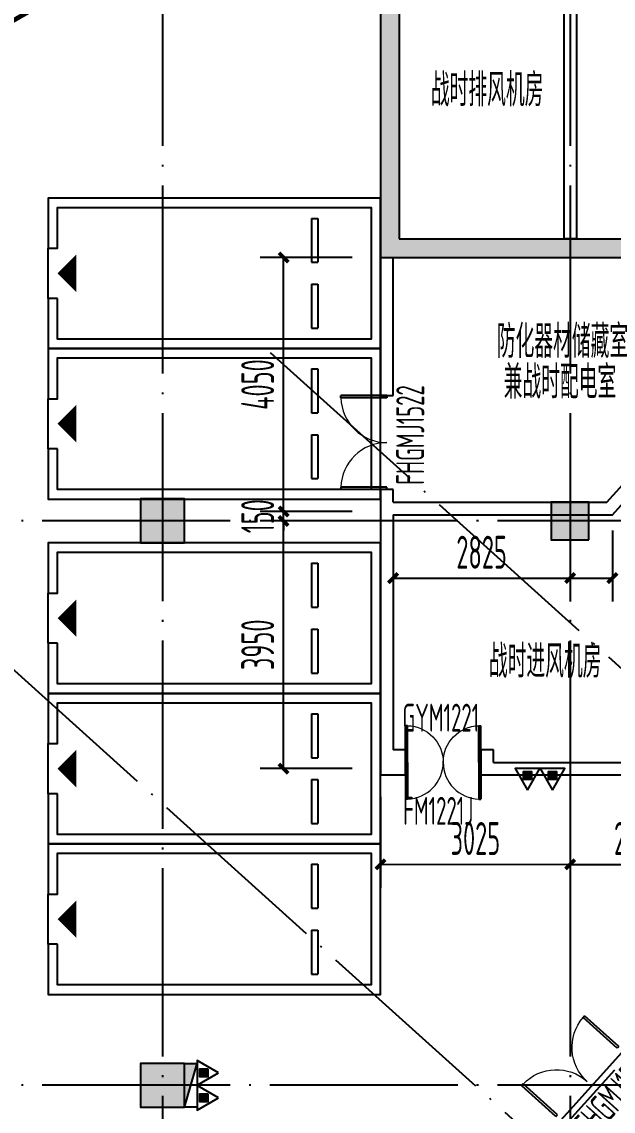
# Model space of a CAD drawing. Extents: x -473190 to 2138458, y -81875 to 2633646.
# Drawn here: x 68907 to 78339, y 47148 to 64521 of the extents above; entities that cross this region are included whole.
import ezdxf

# ---------------------------------------------------------------- set-up
doc = ezdxf.new("R2010")
doc.units = 0
doc.header["$LTSCALE"] = 1000
doc.linetypes.add('DASH', pattern=[0.35, 0.25, -0.1])
doc.linetypes.add('DOTE', pattern=[2.42, 2, -0.2, 0.02, -0.2])
for name, color, linetype in [('00-停车位', 67, 'Continuous'), ('A-COLUMN', 2, 'Continuous'), ('A-PUB_HATCH', 8, 'Continuous'), ('A-WALL', 2, 'Continuous'), ('DOOR_FIRE', 4, 'Continuous'), ('DOOR_FIRE_TEXT', 7, 'Continuous'), ('DOTE', 1, 'DOTE'), ('PUB_DIM', 3, 'Continuous'), ('PUB_HATCH', 8, 'Continuous'), ('RF-M', 4, 'Continuous'), ('RF-MBH', 11, 'Continuous'), ('RF-QT', 30, 'Continuous'), ('W-EQUIP_消火栓', 7, 'Continuous'), ('W-EQUIP_灭火器', 7, 'Continuous'), ('索引线', 252, 'Continuous'), ('雨棚投影', 147, 'Continuous')]:
    doc.layers.add(name, color=color, linetype=linetype)
doc.layers.add('RF-WZ', color=110, linetype='Continuous', lineweight=0)
doc.styles.add('8B2_02', font='tssdeng.shx', dxfattribs={"width": 0.6, "bigfont": 'TSSDCHN.shx'})
doc.styles.add('_TCH_DIM_T3', font='tssdeng.shx', dxfattribs={"width": 0.564706, "bigfont": '@@@tssdchn.shx'})
doc.styles.add('_TCH_WINDOW', font='tssdeng.shx', dxfattribs={"width": 0.8, "height": 3.5, "bigfont": 'tssdchn.shx'})
doc.dimstyles.new('_TCH_ARCH&&150', dxfattribs={"dimtxt": 525, "dimasz": 150, "dimexe": 375, "dimexo": 450, "dimgap": 150, "dimtad": 1, "dimdec": 0, "dimzin": 0, "dimdsep": 46, "dimtxsty": '_TCH_DIM_T3', "dimblk": 'ARCHTICK', "dimcen": 0.09, "dimclrt": 7, "dimazin": 2, "dimtfac": 1, "dimtdec": 0, "dimtix": 1, "dimtmove": 2, "dimatfit": 3, "dimfxl": 0, "dimtolj": 1, "dimtzin": 0, "dimarcsym": 0})

# ---------------------------------------------------------------- blocks, each defined once
blk = doc.blocks.new('车位2400x5300')
at = {"layer": '00-停车位', "color": 251}
for p, q in [((-875, -1000), (-175, -1000)), ((-875, -1100), (-875, -1000)), ((-175, -1100), (-175, -1000)), ((175, -1000), (875, -1000)), ((175, -1100), (175, -1000)), ((875, -1100), (875, -1000)), ((-875, -1100), (-175, -1100)), ((175, -1100), (875, -1100)), ((400, -5300), (-400, -5300))]:
    blk.add_line(p, q, dxfattribs=at)
blk.add_lwpolyline([(400, -5150), (400, -5300), (1200, -5300), (1200, 0), (-1200, 0), (-1200, -5300), (-400, -5300), (-400, -5150), (-1050, -5150), (-1050, -150), (1050, -150), (1050, -5150), (400, -5150)], dxfattribs=at)
blk.add_lwpolyline([(0, -5150, 0, 600, 0), (0, -4850, 600, 600, 0)], format="xyseb", dxfattribs=at)
blk = doc.blocks.new('A$C4F5A101F')
at = {"layer": 'DOTE', "color": 16, "linetype": 'DOTE', "ltscale": 1.5}
for p, q in [((-131489.7, 16373.7), (-131489.7, -213765.2)), ((-124989.7, 16373.7), (-124989.7, -213765.2))]:
    blk.add_line(p, q, dxfattribs=at)
at = {"layer": 'DOTE', "color": 127, "linetype": 'DOTE', "ltscale": 1.5}
for p, q in [((-204013.3, -198812), (-71274.2, -51390.3)), ((-129775.9, -98818.4), (-106136.8, -120103.2)), ((-39660.8, -101507.4), (-168489.7, -101507.4)), ((-134125.3, -103648.8), (-110486.1, -124933.6)), ((-39660.8, -110507.4), (-168489.7, -110507.4))]:
    blk.add_line(p, q, dxfattribs=at)
blk = doc.blocks.new('$TwtSys$00000434')
for p, q in [((-0.5, 0.5), (-0.5, -0.5)), ((-0.5, -0.5), (0.5, 0.5)), ((0.5, 0.5), (-0.5, 0.5)), ((0.5, -0.5), (0.5, 0.5)), ((-0.5, -0.5), (0.5, -0.5))]:
    blk.add_line(p, q)
blk.add_solid([(0.5, -0.5), (0.5, 0.5), (-0.5, -0.5)])
blk = doc.blocks.new('$TwtSys$00000546')
h = blk.add_hatch()
h.set_pattern_fill('ANSI31', color=256, scale=200, style=0)
h.set_pattern_definition([(45, (-38543.802, -6670.83), (-17.67767, 17.67767), [])])
h.paths.add_polyline_path([(-65, 174), (65, 174), (65, 44), (-65, 44)])
for points in [[(0, 344), (-198, 0), (198, 0)], [(-65, 174), (65, 174), (65, 44), (-65, 44)]]:
    blk.add_lwpolyline(points, close=True)
blk = doc.blocks.new('$DorLib2D$00000002')
for p, q in [((-0.5, 0), (-0.5, 0.4875)), ((-0.475, 0.4875), (-0.5, 0.4875)), ((-0.475, 0), (-0.475, 0.4875)), ((0.475, 0), (0.475, 0.4875)), ((0.475, 0.4875), (0.5, 0.4875)), ((0.5, 0), (0.5, 0.4875)), ((-0.5, 0), (-0.475, 0)), ((0.5, 0), (0.475, 0))]:
    blk.add_line(p, q)
at = {"lineweight": 13}
for centre, start, end in [((-0.4875, 0), 0, 88.53072), ((0.4875, 0), 91.46928, 180)]:
    blk.add_arc(centre, 0.4875, start, end, dxfattribs=at)
blk = doc.blocks.new('$DorLib2D$00000207')
at = {"color": 0}
for p, q in [((-0.5, 0.0313), (-0.067, 0.2813)), ((0.5, 0.0313), (0.067, 0.2813))]:
    blk.add_line(p, q, dxfattribs=at)
at = {"color": 0, "const_width": 0.0125}
for points in [[(-0.5125, 0.0529), (-0.0795, 0.3029)], [(0.5125, 0.0529), (0.0795, 0.3029)]]:
    blk.add_lwpolyline(points, dxfattribs=at)
blk = doc.blocks.new('_ArchTick')
at = {"color": 0, "linetype": 'ByBlock', "const_width": 0.4}
blk.add_lwpolyline([(-0.5, -0.5), (0.5, 0.5)], dxfattribs=at)
blk = doc.blocks.new('*D5640')
at = {"layer": 'Defpoints', "color": 0, "transparency": 16777216}
for p in [(486223, -765710), (489248, -765711), (489248, -767237)]:
    blk.add_point(p, dxfattribs=at)
at = {"layer": 'PUB_DIM', "color": 0, "lineweight": -2, "transparency": 16777216}
for p, q in [((486223, -766160), (486223, -767611)), ((489248, -766161), (489248, -767612)), ((486223, -767236), (489248, -767237))]:
    blk.add_line(p, q, dxfattribs=at)
at = {"layer": 'PUB_DIM', "color": 0, "lineweight": -2, "transparency": 16777216, "xscale": 150, "yscale": 150, "zscale": 150}
for p, rotation in [((486223, -767236), 179.9927049924861), ((489248, -767237), 359.9927049924862)]:
    blk.add_blockref('_ArchTick', p, dxfattribs=dict(at, rotation=rotation))
at = {"layer": 'PUB_DIM', "color": 7, "transparency": 16777216, "insert": (487736, -766824), "char_height": 525, "attachment_point": 5, "rotation": 359.9927, "style": '_TCH_DIM_T3'}
blk.add_mtext('\\A1;3025', dxfattribs=at)
blk = doc.blocks.new('*D5641')
at = {"layer": 'Defpoints', "color": 0, "transparency": 16777216}
for p in [(489248, -765711), (491388, -765711), (491388, -767237)]:
    blk.add_point(p, dxfattribs=at)
at = {"layer": 'PUB_DIM', "color": 0, "lineweight": -2, "transparency": 16777216}
for p, q in [((489248, -766161), (489248, -767612)), ((491388, -766161), (491387, -767612)), ((489248, -767237), (491388, -767237))]:
    blk.add_line(p, q, dxfattribs=at)
at = {"layer": 'PUB_DIM', "color": 0, "lineweight": -2, "transparency": 16777216, "xscale": 150, "yscale": 150, "zscale": 150}
for p, rotation in [((489248, -767237), 179.9927049924842), ((491388, -767237), 359.9927049924843)]:
    blk.add_blockref('_ArchTick', p, dxfattribs=dict(at, rotation=rotation))
at = {"layer": 'PUB_DIM', "color": 7, "transparency": 16777216, "insert": (490318, -766824), "char_height": 525, "attachment_point": 5, "rotation": 359.9927, "style": '_TCH_DIM_T3'}
blk.add_mtext('\\A1;2140', dxfattribs=at)
blk = doc.blocks.new('_FZH')
blk.add_lwpolyline([(-0.5, -0.5), (0.5, -0.5), (0.5, 0.5), (-0.5, 0.5)], close=True)
at = {"layer": 'PUB_HATCH'}
blk.add_solid([(-0.5, -0.5), (0.5, -0.5), (-0.5, 0.5), (0.5, 0.5)], dxfattribs=at)
blk = doc.blocks.new('zzzzzzzzzzzzzzzz')
at = {"layer": 'A-COLUMN'}
for p, xscale, yscale, zscale, rotation in [((53241, -273510), 700, 700, 700, 90), ((59741, -273510), 600, 600, 600, 90), ((53241, -282510), 699.9999999993597, 699.9999999993597, 699.9999999993597, 89.9999999999726)]:
    blk.add_blockref('_FZH', p, dxfattribs=dict(at, xscale=xscale, yscale=yscale, zscale=zscale, rotation=rotation))
blk = doc.blocks.new('*D2936')
at = {"layer": 'Defpoints', "color": 0, "transparency": 16777216}
for p in [(74827, 56861), (77652, 56861), (77652, 55650)]:
    blk.add_point(p, dxfattribs=at)
at = {"layer": 'PUB_DIM', "color": 0, "lineweight": -2, "transparency": 16777216}
for p, q in [((74827, 56411), (74827, 55275)), ((77652, 56411), (77652, 55275)), ((74827, 55650), (77652, 55650))]:
    blk.add_line(p, q, dxfattribs=at)
at = {"layer": 'PUB_DIM', "color": 0, "lineweight": -2, "transparency": 16777216, "xscale": 150, "yscale": 150, "zscale": 150, "rotation": 180}
blk.add_blockref('_ArchTick', (74827, 55650), dxfattribs=at)
at = {"layer": 'PUB_DIM', "color": 0, "lineweight": -2, "transparency": 16777216, "xscale": 150, "yscale": 150, "zscale": 150}
blk.add_blockref('_ArchTick', (77652, 55650), dxfattribs=at)
at = {"layer": 'PUB_DIM', "color": 7, "transparency": 16777216, "insert": (76240, 56062), "char_height": 525, "attachment_point": 5, "style": '_TCH_DIM_T3'}
blk.add_mtext('\\A1;2825', dxfattribs=at)
blk = doc.blocks.new('*D2937')
at = {"layer": 'Defpoints', "color": 0, "transparency": 16777216}
for p in [(77652, 56861), (78326, 56861), (78326, 55650)]:
    blk.add_point(p, dxfattribs=at)
at = {"layer": 'PUB_DIM', "color": 0, "lineweight": -2, "transparency": 16777216}
for p, q in [((77652, 56411), (77652, 55275)), ((78326, 56411), (78326, 55275)), ((77652, 55650), (78326, 55650))]:
    blk.add_line(p, q, dxfattribs=at)
at = {"layer": 'PUB_DIM', "color": 0, "lineweight": -2, "transparency": 16777216, "xscale": 150, "yscale": 150, "zscale": 150, "rotation": 180}
blk.add_blockref('_ArchTick', (77652, 55650), dxfattribs=at)
at = {"layer": 'PUB_DIM', "color": 0, "lineweight": -2, "transparency": 16777216, "xscale": 150, "yscale": 150, "zscale": 150}
blk.add_blockref('_ArchTick', (78326, 55650), dxfattribs=at)
at = {"layer": 'PUB_DIM', "color": 7, "transparency": 16777216, "insert": (78881, 56062), "char_height": 525, "attachment_point": 5, "style": '_TCH_DIM_T3'}
blk.add_mtext('\\A1;673', dxfattribs=at)
blk = doc.blocks.new('*D2938')
at = {"layer": 'Defpoints', "color": 0, "transparency": 16777216}
for p in [(73082, 60761), (74627, 60761), (74627, 56711)]:
    blk.add_point(p, dxfattribs=at)
at = {"layer": 'PUB_DIM', "color": 0, "lineweight": -2, "transparency": 16777216}
for p, q in [((74177, 60761), (72707, 60761)), ((73082, 56711), (73082, 60761)), ((74177, 56711), (72707, 56711))]:
    blk.add_line(p, q, dxfattribs=at)
at = {"layer": 'PUB_DIM', "color": 0, "lineweight": -2, "transparency": 16777216, "xscale": 150, "yscale": 150, "zscale": 150}
for p, rotation in [((73082, 60761), 90), ((73082, 56711), 270)]:
    blk.add_blockref('_ArchTick', p, dxfattribs=dict(at, rotation=rotation))
at = {"layer": 'PUB_DIM', "color": 7, "transparency": 16777216, "insert": (72669, 58736), "char_height": 525, "attachment_point": 5, "rotation": 90, "style": '_TCH_DIM_T3'}
blk.add_mtext('\\A1;4050', dxfattribs=at)
blk = doc.blocks.new('*D2939')
at = {"layer": 'Defpoints', "color": 0, "transparency": 16777216}
for p in [(73082, 56711), (74627, 56711), (74627, 56561)]:
    blk.add_point(p, dxfattribs=at)
at = {"layer": 'PUB_DIM', "color": 0, "lineweight": -2, "transparency": 16777216}
for p, q in [((73082, 56711), (73082, 56861)), ((74177, 56711), (72707, 56711)), ((73082, 56561), (73082, 56711)), ((74177, 56561), (72707, 56561)), ((73082, 56561), (73082, 56411))]:
    blk.add_line(p, q, dxfattribs=at)
at = {"layer": 'PUB_DIM', "color": 0, "lineweight": -2, "transparency": 16777216, "xscale": 150, "yscale": 150, "zscale": 150}
for p, rotation in [((73082, 56711), 270), ((73082, 56561), 90)]:
    blk.add_blockref('_ArchTick', p, dxfattribs=dict(at, rotation=rotation))
at = {"layer": 'PUB_DIM', "color": 7, "transparency": 16777216, "insert": (72669, 56636), "char_height": 525, "attachment_point": 5, "rotation": 90, "style": '_TCH_DIM_T3'}
blk.add_mtext('\\A1;150', dxfattribs=at)
blk = doc.blocks.new('*D2940')
at = {"layer": 'Defpoints', "color": 0, "transparency": 16777216}
for p in [(73082, 56561), (74627, 56561), (74627, 52611)]:
    blk.add_point(p, dxfattribs=at)
at = {"layer": 'PUB_DIM', "color": 0, "lineweight": -2, "transparency": 16777216}
for p, q in [((74177, 56561), (72707, 56561)), ((73082, 52611), (73082, 56561)), ((74177, 52611), (72707, 52611))]:
    blk.add_line(p, q, dxfattribs=at)
at = {"layer": 'PUB_DIM', "color": 0, "lineweight": -2, "transparency": 16777216, "xscale": 150, "yscale": 150, "zscale": 150}
for p, rotation in [((73082, 56561), 90), ((73082, 52611), 270)]:
    blk.add_blockref('_ArchTick', p, dxfattribs=dict(at, rotation=rotation))
at = {"layer": 'PUB_DIM', "color": 7, "transparency": 16777216, "insert": (72669, 54586), "char_height": 525, "attachment_point": 5, "rotation": 90, "style": '_TCH_DIM_T3'}
blk.add_mtext('\\A1;3950', dxfattribs=at)
blk = doc.blocks.new('rfk')
at = {"layer": 'A-PUB_HATCH'}
blk.add_hatch(color=256, dxfattribs=at).paths.add_polyline_path([(486523.2, -757260.2), (486223.2, -757560.2), (493094.1, -757560.2), (493341, -757460.2), (493431, -757260.2)])
at = {"layer": 'PUB_HATCH'}
blk.add_hatch(color=256, dxfattribs=at).paths.add_polyline_path([(486523.2, -752460.2), (486223.2, -752760.2), (486223.2, -757560.2), (486523.2, -757260.2)])
at = {"color": 2}
blk.add_lwpolyline([(488762.6, -771690.1), (491037.6, -769163.4), (494456.1, -772241.4), (492181, -774768.1), (488762.6, -771690.1)], dxfattribs=at)
at = {"layer": 'A-WALL'}
for p, q in [((489348.2, -752460.2), (489348.2, -757260.2)), ((489148.2, -752860.2), (489148.2, -757260.2)), ((489348.2, -757260.2), (489148.2, -757260.2)), ((486223.2, -757560.2), (486223.2, -759760.2)), ((486423.2, -759760.2), (486423.2, -757560.2)), ((486223.2, -759760.2), (486423.2, -759760.2)), ((489832.5, -761460.2), (490188.3, -761065)), ((486423.2, -761260.2), (486223.2, -761260.2)), ((486223.2, -761260.2), (486223.2, -761610.2)), ((486423.2, -761460.2), (486423.2, -761260.2)), ((489921.6, -761660.2), (490337, -761198.9)), ((486423.2, -761460.2), (489832.5, -761460.2)), ((486223.2, -761610.2), (486223.2, -765810.2)), ((486423.2, -761660.2), (486423.2, -765410.2)), ((486423.2, -761660.2), (489921.6, -761660.2)), ((486623.2, -765410.2), (486423.2, -765410.2)), ((486623.2, -765810.2), (486623.2, -765410.2)), ((488023.2, -765410.2), (487823.2, -765410.2)), ((487823.2, -765410.2), (487823.2, -765810.2)), ((488023.2, -765610.2), (488023.2, -765410.2)), ((488023.2, -765610.2), (491007.4, -765610.2)), ((486223.2, -765810.2), (486623.2, -765810.2)), ((487823.2, -765810.2), (488023.2, -765810.2)), ((488023.2, -765810.2), (491498.1, -765810.2))]:
    blk.add_line(p, q, dxfattribs=at)
at = {"layer": 'RF-QT'}
for p, q in [((486523.2, -752460.2), (486523.2, -757260.2)), ((486223.2, -752760.2), (486223.2, -757560.2)), ((486523.2, -757260.2), (493431, -757260.2)), ((486223.2, -757560.2), (493094.1, -757560.2))]:
    blk.add_line(p, q, dxfattribs=at)
at = {"layer": 'DOOR_FIRE'}
ref = blk.add_blockref('$DorLib2D$00000002', (486323.2, -760510.2), dxfattribs=dict(at, xscale=-1500, yscale=-1500, zscale=200, rotation=270))
ref.add_attrib('A', 'FHGMJ1522', (486920.4, -761184.1), dxfattribs={"layer": 'DOOR_FIRE_TEXT', "height": 446.25, "rotation": 90, "style": '_TCH_WINDOW', "width": 0.564706})
ref = blk.add_blockref('$DorLib2D$00000002', (487223.2, -765610.2), dxfattribs=dict(at, xscale=-1200, yscale=1200, zscale=100))
ref.add_attrib('A', 'GYM1221', (486573.8, -765120.7), dxfattribs={"layer": 'DOOR_FIRE_TEXT', "height": 446.25, "style": '_TCH_WINDOW', "width": 0.564706})
ref = blk.add_blockref('$DorLib2D$00000002', (487223.2, -765610.2), dxfattribs=dict(at, xscale=-1200, yscale=-1200, zscale=400))
ref.add_attrib('A', 'FM1221J', (486583.5, -766606.1), dxfattribs={"layer": 'DOOR_FIRE_TEXT', "height": 446.25, "style": '_TCH_WINDOW', "width": 0.564706})
ref = blk.add_blockref('$DorLib2D$00000002', (489520.5, -770698.9), dxfattribs=dict(at, xscale=-1500, yscale=1500, zscale=200, rotation=47.99999999999802))
ref.add_attrib('A', 'FHGMJ1522', (489604.4, -771633.9), dxfattribs={"layer": 'DOOR_FIRE_TEXT', "height": 446.25, "rotation": 48, "style": '_TCH_WINDOW', "width": 0.564706})
at = {"layer": 'RF-M'}
ref = blk.add_blockref('$DorLib2D$00000207', (478248.2, -752910.2), dxfattribs=dict(at, xscale=-6000, yscale=-6000, zscale=300))
ref.add_attrib('A', 'GSFMG6022(6)', (477528.1, -752590.3), dxfattribs={"layer": 'RF-MBH', "height": 297.5, "style": '_TCH_WINDOW', "width": 0.564706})
at = {"layer": 'RF-WZ', "style": '8B2_02', "width": 0.6}
for s, p in [('战时排风机房', (487026.4, -755148.4)), ('防化器材储藏室', (488078.7, -759159.3)), ('兼战时配电室', (488188.1, -759808.8)), ('战时进风机房', (487952, -764262.1))]:
    blk.add_text(s, height=525, dxfattribs=at).set_placement(p)
at = {"layer": 'PUB_DIM'}
for p1, p2, picture, middle in [((486223.2, -765710.2), (489248.2, -765710.6), '*D5640', (487735.5, -766823.9)), ((489248.2, -765710.6), (491387.7, -765710.9), '*D5641', (490317.8, -766824.3))]:
    dim = blk.add_aligned_dim(p1=p1, p2=p2, distance=-1526, dimstyle='_TCH_ARCH&&150', dxfattribs=at)
    dim.commit()
    dim.dimension.update_dxf_attribs({"geometry": picture, "text_midpoint": middle})

msp = doc.modelspace()

# ---------------------------------------------------------------- block references
at = {"layer": '00-停车位', "rotation": 270}
for p in [(74627.3, 60510.6), (74627.3, 58110.6), (74627.3, 55010.6), (74627.3, 52610.6), (74627.3, 50210.6)]:
    msp.add_blockref('车位2400x5300', p, dxfattribs=at)
at = {"layer": 'W-EQUIP_消火栓', "xscale": -700, "yscale": 200, "zscale": 700, "rotation": 270}
msp.add_blockref('$TwtSys$00000434', (71602.3, 47560.6), dxfattribs=at)
at = {"layer": 'W-EQUIP_灭火器'}
for p, rotation in [((76972.8, 52610.6), 179.9999999999923), ((77369.6, 52610.6), 179.9999999999923), ((71702.3, 47759), 270), ((71702.3, 47362.2), 270)]:
    msp.add_blockref('$TwtSys$00000546', p, dxfattribs=dict(at, rotation=rotation))
at = {"layer": '索引线', "color": 0}
msp.add_blockref('zzzzzzzzzzzzzzzz', (17910.9, 330071), dxfattribs=at)
at = {"layer": '索引线'}
msp.add_blockref('rfk', (-411595.9, 818320.8), dxfattribs=at)
at = {"layer": '雨棚投影', "linetype": 'DASH', "lineweight": -3, "ltscale": 2}
msp.add_blockref('A$C4F5A101F', (202642, 158068), dxfattribs=at)

# ---------------------------------------------------------------- dimensions: what is measured, and where the dimension line sits
at = {"layer": 'PUB_DIM'}
for p1, p2, distance, picture, middle in [((74627.3, 56710.6), (74627.3, 60760.6), 1545.7, '*D2938', (72669.1, 58735.6)), ((74627.3, 56560.6), (74627.3, 56710.6), 1545.7, '*D2939', (72669.1, 56635.6)), ((74827.3, 56860.6), (77652.3, 56860.6), -1210.7, '*D2936', (76239.8, 56062.4)), ((74627.3, 52610.6), (74627.3, 56560.6), 1545.7, '*D2940', (72669.1, 54585.6))]:
    dim = msp.add_aligned_dim(p1=p1, p2=p2, distance=distance, dimstyle='_TCH_ARCH&&150', dxfattribs=at)
    dim.commit()
    dim.dimension.update_dxf_attribs({"geometry": picture, "text_midpoint": middle})
dim = msp.add_linear_dim(base=(78325.6, 55649.9), p1=(77652.3, 56860.6), p2=(78325.6, 56860.6), angle=0, dimstyle='_TCH_ARCH&&150', dxfattribs=at)
dim.commit()
dim.dimension.update_dxf_attribs({"geometry": '*D2937', "text_midpoint": (78880.6, 56062.4), "dimtype": 129})

doc.saveas('drawing.dxf')
